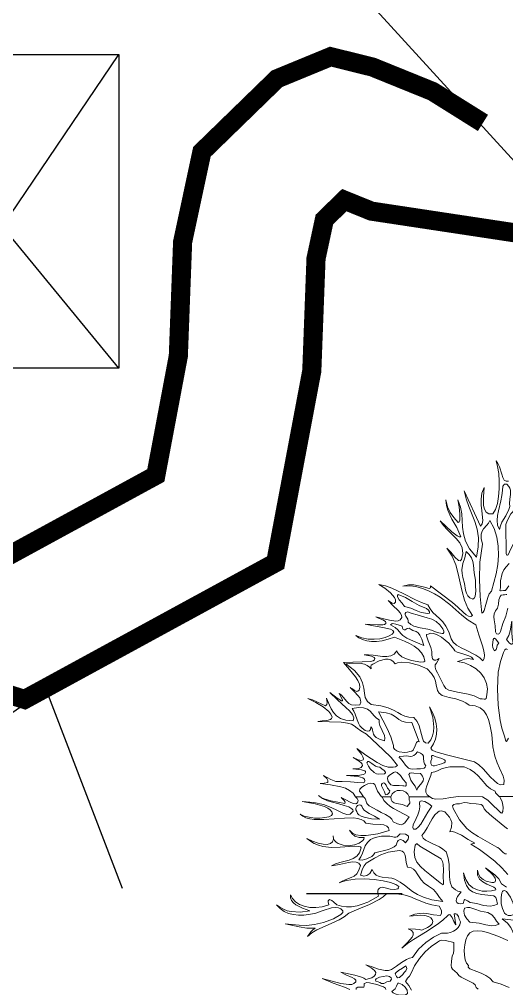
# Model space of a CAD drawing. Header units: inches. Extents: x -8940 to 26362, y -28010 to 990.
# Drawn here: x 4445.984 to 4447.983, y -7387.173 to -7383.198 of the extents above; entities that cross this region are included whole.
import ezdxf

# ---------------------------------------------------------------- set-up
doc = ezdxf.new("R2010")
doc.units = ezdxf.units.IN
doc.header["$MEASUREMENT"] = 0
doc.layers.add('BUILDING', color=5, linetype='Continuous', lineweight=15)
doc.layers.add('TREE', color=3, linetype='Continuous', lineweight=15)
doc.layers.add('Text', color=7, linetype='Continuous')

# ---------------------------------------------------------------- blocks, each defined once
blk = doc.blocks.new('tree2')
at = {"layer": 'TREE'}
for points in [[(5207.0007, 5948.7135), (5206.9933, 5948.7129), (5206.9877, 5948.7169), (5206.9834, 5948.7246), (5206.9797, 5948.7351), (5206.972, 5948.7588), (5206.9671, 5948.7696), (5206.9613, 5948.7785), (5206.9665, 5948.76), (5206.9702, 5948.7382), (5206.9717, 5948.7138), (5206.9717, 5948.6886), (5206.9696, 5948.6643), (5206.9656, 5948.6418), (5206.9597, 5948.623), (5206.9517, 5948.6088), (5206.9388, 5948.6098), (5206.9298, 5948.615), (5206.9243, 5948.6242), (5206.9215, 5948.6359), (5206.9212, 5948.6643), (5206.9234, 5948.6932), (5206.9166, 5948.6747), (5206.9141, 5948.6556), (5206.9144, 5948.6369), (5206.9163, 5948.6187), (5206.9191, 5948.5885), (5206.9175, 5948.5771), (5206.9123, 5948.5697), (5206.8596, 5948.6821), (5206.8661, 5948.6569), (5206.8747, 5948.6326), (5206.8938, 5948.5851), (5206.9012, 5948.5602), (5206.9052, 5948.5334), (5206.9049, 5948.5045), (5206.8988, 5948.4718), (5206.8772, 5948.4983), (5206.8643, 5948.5223), (5206.8578, 5948.5451), (5206.855, 5948.567), (5206.8529, 5948.6095), (5206.8486, 5948.631), (5206.8393, 5948.6538), (5206.8436, 5948.6319), (5206.8464, 5948.6079), (5206.8461, 5948.5891), (5206.8439, 5948.5836), (5206.8405, 5948.5817), (5206.8267, 5948.5971), (5206.8156, 5948.6135), (5206.8073, 5948.6319), (5206.8011, 5948.6538), (5206.8033, 5948.6363), (5206.8079, 5948.6205), (5206.8138, 5948.6058), (5206.8208, 5948.5922), (5206.8362, 5948.5654), (5206.843, 5948.5513), (5206.8492, 5948.5362), (5206.8442, 5948.5362), (5206.8375, 5948.5392), (5206.8202, 5948.5525), (5206.7836, 5948.5873), (5206.794, 5948.5725), (5206.807, 5948.5583), (5206.8347, 5948.5309), (5206.8461, 5948.5165), (5206.8538, 5948.5008), (5206.8559, 5948.4835), (5206.8513, 5948.4638), (5206.847, 5948.4598), (5206.8418, 5948.4604), (5206.8301, 5948.4709), (5206.8174, 5948.4872), (5206.8051, 5948.5005), (5206.8215, 5948.4743), (5206.8329, 5948.4466), (5206.8408, 5948.4182), (5206.8473, 5948.3896), (5206.8535, 5948.3616), (5206.8612, 5948.3345), (5206.8716, 5948.3092), (5206.8867, 5948.2861), (5206.8809, 5948.2827), (5206.8741, 5948.284), (5206.8661, 5948.2883), (5206.8578, 5948.2954), (5206.8399, 5948.3126), (5206.823, 5948.3268), (5206.7525, 5948.3797), (5206.7525, 5948.3736), (5206.7482, 5948.372), (5206.7291, 5948.3767), (5206.6998, 5948.3828), (5206.6826, 5948.3828), (5206.665, 5948.3788), (5206.6857, 5948.3801), (5206.7063, 5948.3776), (5206.7269, 5948.372), (5206.7466, 5948.3643), (5206.7657, 5948.3548), (5206.7836, 5948.3437), (5206.8147, 5948.3206), (5206.8523, 5948.2871), (5206.8723, 5948.2707), (5206.8972, 5948.2556), (5206.9064, 5948.2236), (5206.9185, 5948.1891), (5206.9228, 5948.1734), (5206.9249, 5948.1596), (5206.924, 5948.1488), (5206.9191, 5948.1417), (5206.9098, 5948.1513), (5206.8969, 5948.1599), (5206.8658, 5948.175), (5206.8501, 5948.1823), (5206.8359, 5948.191), (5206.8248, 5948.2005), (5206.8181, 5948.2116), (5206.8107, 5948.2341), (5206.8021, 5948.2516), (5206.7919, 5948.2652), (5206.7814, 5948.2763), (5206.7605, 5948.2957), (5206.7516, 5948.3065), (5206.7439, 5948.3194), (5206.7238, 5948.3268), (5206.7051, 5948.3357), (5206.6678, 5948.3551), (5206.6299, 5948.373), (5206.6096, 5948.3797), (5206.5883, 5948.3847), (5206.6074, 5948.3727), (5206.6256, 5948.3582), (5206.6385, 5948.3428), (5206.6416, 5948.3354), (5206.6416, 5948.3286), (5206.6367, 5948.3237), (5206.6308, 5948.3246), (5206.6185, 5948.3336), (5206.6327, 5948.3178), (5206.6496, 5948.3018), (5206.6564, 5948.2941), (5206.6607, 5948.2864), (5206.661, 5948.279), (5206.6567, 5948.272), (5206.6502, 5948.2686), (5206.6419, 5948.2677), (5206.6219, 5948.2707), (5206.6, 5948.2766), (5206.5791, 5948.2812), (5206.5893, 5948.2763), (5206.6007, 5948.2717), (5206.6093, 5948.2667), (5206.6108, 5948.2637), (5206.6102, 5948.2603), (5206.6068, 5948.2575), (5206.601, 5948.2559), (5206.5837, 5948.2559), (5206.5443, 5948.2578), (5206.5711, 5948.2526), (5206.601, 5948.2479), (5206.6253, 5948.2421), (5206.6327, 5948.2378), (5206.6358, 5948.2322), (5206.6308, 5948.2264), (5206.6213, 5948.2205), (5206.6081, 5948.2153), (5206.592, 5948.2116), (5206.5739, 5948.2098), (5206.5545, 5948.2104), (5206.5345, 5948.2141), (5206.5151, 5948.2218), (5206.5246, 5948.2144), (5206.5363, 5948.2088), (5206.5496, 5948.2051), (5206.5646, 5948.2033), (5206.5813, 5948.2033), (5206.5991, 5948.2054), (5206.6182, 5948.2098), (5206.6382, 5948.2162), (5206.6703, 5948.2042), (5206.6863, 5948.1968), (5206.701, 5948.1882), (5206.714, 5948.1783), (5206.7245, 5948.1673), (5206.7315, 5948.1546), (5206.7346, 5948.1405), (5206.7312, 5948.138), (5206.7217, 5948.1374), (5206.6924, 5948.1423), (5206.6761, 5948.1476), (5206.6616, 5948.1546), (5206.6505, 5948.1633), (5206.6472, 5948.1679), (5206.6453, 5948.1731), (5206.637, 5948.1629), (5206.6265, 5948.1574), (5206.6139, 5948.1552), (5206.5997, 5948.1556), (5206.5699, 5948.1596), (5206.5554, 5948.1608), (5206.5418, 5948.1605), (5206.5653, 5948.1559), (5206.5736, 5948.1519), (5206.5751, 5948.1485), (5206.5745, 5948.1442), (5206.5702, 5948.1414), (5206.5619, 5948.1395), (5206.5357, 5948.1377), (5206.4756, 5948.1358), (5206.4953, 5948.114), (5206.5144, 5948.0906), (5206.5215, 5948.0789), (5206.5265, 5948.0675), (5206.528, 5948.0576), (5206.5255, 5948.0481), (5206.5218, 5948.0447), (5206.5184, 5948.0438), (5206.5111, 5948.0466), (5206.504, 5948.0521), (5206.4966, 5948.0561), (5206.5101, 5948.0432), (5206.5228, 5948.0302), (5206.5274, 5948.0235), (5206.5301, 5948.0164), (5206.5305, 5948.0093), (5206.528, 5948.0016), (5206.5129, 5948.0001), (5206.5018, 5948.0016), (5206.4929, 5948.0059), (5206.4861, 5948.0118), (5206.475, 5948.0256), (5206.4692, 5948.0324), (5206.4618, 5948.0376), (5206.4726, 5948.0176), (5206.4729, 5948.0139), (5206.4698, 5948.0136), (5206.4556, 5948.0225), (5206.4322, 5948.0407), (5206.4562, 5948.0173), (5206.4836, 5947.9933), (5206.4953, 5947.9819), (5206.504, 5947.9705), (5206.5083, 5947.96), (5206.5071, 5947.9505), (5206.4836, 5947.9526), (5206.4661, 5947.9582), (5206.4532, 5947.9665), (5206.4436, 5947.977), (5206.4368, 5947.9887), (5206.4316, 5948.0004), (5206.4221, 5948.0222), (5206.4242, 5948.0084), (5206.423, 5948.0025), (5206.419, 5947.9985), (5206.3913, 5948.0108), (5206.3774, 5948.0167), (5206.3626, 5948.0213), (5206.3882, 5948.0087), (5206.4113, 5947.9954), (5206.4291, 5947.98), (5206.4353, 5947.9714), (5206.4393, 5947.9619), (5206.4378, 5947.9573), (5206.4344, 5947.9542), (5206.4224, 5947.9514), (5206.4076, 5947.9502), (5206.3943, 5947.9483), (5206.4682, 5947.9459), (5206.4883, 5947.9434), (5206.5012, 5947.9394), (5206.5101, 5947.9345), (5206.5191, 5947.9274), (5206.5308, 5947.9185), (5206.5489, 5947.9074), (5206.6019, 5947.8581), (5206.6271, 5947.8335), (5206.6475, 5947.8079), (5206.6413, 5947.8042), (5206.6342, 5947.8024), (5206.6185, 5947.803), (5206.6013, 5947.8082), (5206.5831, 5947.8175), (5206.5474, 5947.8409), (5206.5181, 5947.8624), (5206.5329, 5947.8442), (5206.5375, 5947.8362), (5206.5397, 5947.8298), (5206.5381, 5947.8258), (5206.5326, 5947.8245), (5206.5225, 5947.8267), (5206.5071, 5947.8335), (5206.5255, 5947.8215), (5206.5335, 5947.8153), (5206.5357, 5947.8119), (5206.5366, 5947.8079), (5206.532, 5947.8021), (5206.524, 5947.799), (5206.5058, 5947.7977), (5206.5326, 5947.7941), (5206.5434, 5947.7916), (5206.5459, 5947.7894), (5206.5459, 5947.7864), (5206.5437, 5947.782), (5206.5388, 5947.779), (5206.5228, 5947.7765), (5206.4855, 5947.7762), (5206.5225, 5947.7734), (5206.5378, 5947.7691), (5206.5425, 5947.7651), (5206.5437, 5947.7596), (5206.5428, 5947.7553), (5206.5385, 5947.7531), (5206.5218, 5947.7537), (5206.4981, 5947.7565), (5206.4713, 5947.7568), (5206.4513, 5947.7577), (5206.4353, 5947.7633), (5206.4119, 5947.7768), (5206.4227, 5947.7667), (5206.4258, 5947.7608), (5206.4261, 5947.7543), (5206.4144, 5947.7516), (5206.4014, 5947.7509), (5206.4344, 5947.7466), (5206.467, 5947.7405), (5206.4818, 5947.7355), (5206.495, 5947.7291), (5206.5061, 5947.7202), (5206.5144, 5947.7088), (5206.5391, 5947.7088), (5206.5357, 5947.7149), (5206.5311, 5947.7211), (5206.5268, 5947.7266), (5206.5283, 5947.7328), (5206.5341, 5947.7392), (5206.5428, 5947.7448), (5206.5529, 5947.7494), (5206.5628, 5947.7516), (5206.5708, 5947.7512), (5206.576, 5947.7472), (5206.5843, 5947.7269), (5206.597, 5947.7088), (5206.6265, 5947.7088), (5206.6308, 5947.7183), (5206.6379, 5947.7248), (5206.6469, 5947.7282), (5206.6564, 5947.7291), (5206.6656, 5947.7275), (5206.6743, 5947.7232), (5206.681, 5947.7171), (5206.6853, 5947.7088), (5206.7503, 5947.7088), (5206.7417, 5947.7152), (5206.738, 5947.7232), (5206.738, 5947.7328), (5206.7408, 5947.7436), (5206.7494, 5947.7654), (5206.7534, 5947.7762), (5206.7556, 5947.7857), (5206.7666, 5947.7885), (5206.775, 5947.7916), (5206.7897, 5947.7987), (5206.8138, 5947.8036), (5206.8599, 5947.8042), (5206.8787, 5947.7959), (5206.8932, 5947.7861), (5206.9046, 5947.7756), (5206.9141, 5947.7645), (5206.9326, 5947.7436), (5206.944, 5947.7343), (5206.9588, 5947.7263), (5206.96, 5947.7214), (5206.9637, 5947.7168), (5206.9717, 5947.7091), (5207.0413, 5947.7091)], [(5206.9723, 5948.5593), (5206.9665, 5948.5737), (5206.9646, 5948.5885), (5206.9659, 5948.6036), (5206.969, 5948.619), (5206.977, 5948.651), (5206.9803, 5948.6674), (5206.9816, 5948.684), (5206.9834, 5948.6975), (5206.9887, 5948.7037), (5206.9954, 5948.7034), (5207.0019, 5948.6966), (5207.0056, 5948.6911), (5207.0078, 5948.6846), (5207.0078, 5948.6707), (5207.0056, 5948.6563), (5207.0044, 5948.6421), (5207.005, 5948.6326), (5207.0025, 5948.623), (5206.9927, 5948.6033), (5206.9803, 5948.5824), (5206.9754, 5948.5713), (5206.9723, 5948.5593)], [(5206.9936, 5948.4918), (5206.9921, 5948.5654), (5206.993, 5948.5756), (5206.9967, 5948.5867), (5207.0087, 5948.6088), (5207.0228, 5948.6239), (5207.029, 5948.6267), (5207.0339, 5948.6245), (5207.0379, 5948.6181), (5207.0404, 5948.6107), (5207.0422, 5948.5944), (5207.0398, 5948.5759), (5207.0342, 5948.5568), (5207.0188, 5948.5189), (5207.0041, 5948.4878), (5207.0004, 5948.4792), (5206.9982, 5948.4777), (5206.9961, 5948.478), (5206.9933, 5948.4826), (5206.9936, 5948.4918)], [(5206.9166, 5948.2935), (5206.9108, 5948.3465), (5206.9083, 5948.3998), (5206.9101, 5948.4552), (5206.9181, 5948.5131), (5206.9144, 5948.5306), (5206.9144, 5948.5442), (5206.9172, 5948.554), (5206.9215, 5948.5614), (5206.9326, 5948.5734), (5206.9379, 5948.5799), (5206.9419, 5948.5882), (5206.9557, 5948.5623), (5206.9643, 5948.5349), (5206.9687, 5948.5063), (5206.9693, 5948.4767), (5206.9668, 5948.4475), (5206.9619, 5948.4182), (5206.9548, 5948.3902), (5206.9465, 5948.3634), (5206.9397, 5948.3542), (5206.9351, 5948.3434), (5206.9289, 5948.3209), (5206.924, 5948.3021), (5206.9209, 5948.2963), (5206.9166, 5948.2935)], [(5206.9751, 5948.3733), (5206.976, 5948.3964), (5206.9813, 5948.4195), (5206.9865, 5948.4306), (5206.9936, 5948.441), (5207.0031, 5948.4509)], [(5207.0022, 5948.3801), (5206.9911, 5948.365), (5206.985, 5948.3653), (5206.9779, 5948.364), (5206.9751, 5948.3643), (5206.9733, 5948.3656), (5206.9751, 5948.3733)], [(5206.888, 5948.3376), (5206.8781, 5948.3419), (5206.8716, 5948.3483), (5206.8673, 5948.357), (5206.8646, 5948.3665), (5206.8612, 5948.3874), (5206.8559, 5948.4068), (5206.8532, 5948.4195), (5206.8526, 5948.4309), (5206.8556, 5948.4509), (5206.8618, 5948.4697), (5206.8664, 5948.4894), (5206.8763, 5948.4795), (5206.883, 5948.4687), (5206.8873, 5948.4576), (5206.8895, 5948.4456), (5206.892, 5948.4216), (5206.8963, 5948.3982), (5206.896, 5948.3813), (5206.8969, 5948.3634), (5206.8954, 5948.3477), (5206.8926, 5948.3419), (5206.888, 5948.3376)], [(5206.7445, 5948.2917), (5206.7235, 5948.2957), (5206.7069, 5948.3018), (5206.6906, 5948.3089), (5206.6703, 5948.3148), (5206.6626, 5948.3249), (5206.653, 5948.3357), (5206.6472, 5948.3452), (5206.6472, 5948.3493), (5206.6502, 5948.3526), (5206.6736, 5948.3425), (5206.6949, 5948.3299), (5206.7165, 5948.3178), (5206.7405, 5948.3083), (5206.7469, 5948.3028), (5206.7497, 5948.2972), (5206.7491, 5948.2929), (5206.7445, 5948.2917)], [(5206.9751, 5948.235), (5206.9727, 5948.2279), (5206.968, 5948.2258), (5206.9631, 5948.2276), (5206.96, 5948.2335), (5206.9585, 5948.2526), (5206.9551, 5948.2717), (5206.9545, 5948.2812), (5206.9557, 5948.2907), (5206.9594, 5948.3), (5206.9662, 5948.3095), (5206.969, 5948.3218), (5206.9705, 5948.3351), (5206.9742, 5948.3462), (5206.9782, 5948.3499), (5206.9837, 5948.3514), (5206.988, 5948.3511), (5206.9933, 5948.3526), (5206.9954, 5948.3523)], [(5206.9991, 5948.3095), (5206.9924, 5948.284), (5206.9828, 5948.26), (5206.9751, 5948.235)], [(5206.7685, 5948.2335), (5206.7562, 5948.239), (5206.7439, 5948.2424), (5206.7204, 5948.2467), (5206.6992, 5948.2522), (5206.69, 5948.2572), (5206.6817, 5948.2643), (5206.6817, 5948.2692), (5206.6801, 5948.2741), (5206.6746, 5948.284), (5206.6724, 5948.2886), (5206.6721, 5948.2923), (5206.6739, 5948.2957), (5206.6795, 5948.2978), (5206.6943, 5948.292), (5206.71, 5948.2874), (5206.742, 5948.2787), (5206.7571, 5948.2735), (5206.7709, 5948.2661), (5206.7827, 5948.2563), (5206.7919, 5948.2427), (5206.795, 5948.2356), (5206.7953, 5948.2313), (5206.7934, 5948.2288), (5206.7894, 5948.2282), (5206.779, 5948.2301), (5206.7685, 5948.2335)], [(5206.7312, 5948.1901), (5206.6986, 5948.2036), (5206.6773, 5948.2138), (5206.665, 5948.2218), (5206.6582, 5948.2282), (5206.649, 5948.2399), (5206.6407, 5948.247), (5206.6259, 5948.2563), (5206.6293, 5948.259), (5206.6333, 5948.26), (5206.6425, 5948.2584), (5206.6527, 5948.2547), (5206.6623, 5948.2522), (5206.6638, 5948.2449), (5206.666, 5948.2409), (5206.6687, 5948.2396), (5206.6721, 5948.2402), (5206.6789, 5948.2439), (5206.6853, 5948.2455), (5206.6909, 5948.2406), (5206.6964, 5948.2381), (5206.7075, 5948.235), (5206.7131, 5948.231), (5206.7189, 5948.2233), (5206.7248, 5948.2101), (5206.7312, 5948.1901)], [(5206.9948, 5948.2091), (5207.0022, 5948.2215), (5207.0062, 5948.2365), (5207.0121, 5948.2677), (5207.0115, 5948.2322), (5207.0124, 5948.2147), (5207.0155, 5948.1971), (5207.0121, 5948.1947), (5207.0093, 5948.1941), (5207.0044, 5948.1978), (5206.9994, 5948.2042), (5206.9948, 5948.2091)], [(5206.9326, 5948.0336), (5206.9295, 5948.0216), (5206.9268, 5948.0195), (5206.9237, 5948.0192), (5206.9169, 5948.0207), (5206.9108, 5948.0204), (5206.8917, 5948.0296), (5206.8729, 5948.0355), (5206.8387, 5948.0419), (5206.8116, 5948.0481), (5206.8021, 5948.0536), (5206.7953, 5948.0623), (5206.786, 5948.082), (5206.7746, 5948.1032), (5206.77, 5948.1131), (5206.7676, 5948.1217), (5206.7679, 5948.1291), (5206.7719, 5948.134), (5206.7799, 5948.1485), (5206.7746, 5948.1457), (5206.7697, 5948.1436), (5206.7642, 5948.1436), (5206.7596, 5948.1479), (5206.7568, 5948.1589), (5206.7565, 5948.1713), (5206.754, 5948.1833), (5206.7457, 5948.2051), (5206.7399, 5948.2208), (5206.7405, 5948.2248), (5206.7451, 5948.2261), (5206.7534, 5948.2292), (5206.7639, 5948.2282), (5206.7756, 5948.2233), (5206.7876, 5948.2162), (5206.8107, 5948.1974), (5206.8273, 5948.179), (5206.8307, 5948.1731), (5206.8372, 5948.1688), (5206.8556, 5948.1633), (5206.8753, 5948.1571), (5206.8837, 5948.1525), (5206.8892, 5948.1457), (5206.8735, 5948.1488), (5206.8612, 5948.1466), (5206.8504, 5948.1423), (5206.839, 5948.1389), (5206.8606, 5948.1346), (5206.8803, 5948.1269), (5206.8978, 5948.1158), (5206.9126, 5948.1023), (5206.924, 5948.0869), (5206.9314, 5948.0696), (5206.9345, 5948.0521), (5206.9326, 5948.0336)], [(5206.956, 5948.1734), (5206.9511, 5948.1823), (5206.9505, 5948.1913), (5206.952, 5948.2091), (5206.9542, 5948.2125), (5206.9563, 5948.2131), (5206.9606, 5948.2098), (5206.9656, 5948.2033), (5206.9702, 5948.1981), (5206.965, 5948.1913), (5206.9637, 5948.1839), (5206.9619, 5948.1774), (5206.9597, 5948.175), (5206.956, 5948.1734)], [(5207.0013, 5947.8947), (5206.9945, 5947.8849), (5206.9927, 5947.8858), (5206.9914, 5947.8889), (5206.9899, 5947.8984), (5206.9877, 5947.9049), (5206.9803, 5947.9274), (5206.9745, 5947.9511), (5206.9677, 5948.0004), (5206.9659, 5948.0521), (5206.9677, 5948.1054), (5206.9757, 5948.1395), (5206.9847, 5948.1676), (5206.989, 5948.1765), (5206.9933, 5948.1799), (5206.9976, 5948.1774)], [(5206.7451, 5947.8797), (5206.7365, 5947.8806), (5206.7309, 5947.8861), (5206.7272, 5947.8954), (5206.7245, 5947.9071), (5206.7171, 5947.9345), (5206.7103, 5947.9486), (5206.6998, 5947.9613), (5206.6835, 5947.9616), (5206.6706, 5947.965), (5206.6598, 5947.9702), (5206.6487, 5947.977), (5206.6355, 5947.9844), (5206.6182, 5947.9914), (5206.5951, 5947.9976), (5206.5643, 5948.0019), (5206.5517, 5948.0124), (5206.5452, 5948.0244), (5206.5428, 5948.0382), (5206.5406, 5948.0539), (5206.5366, 5948.0709), (5206.5277, 5948.09), (5206.5107, 5948.1103), (5206.4833, 5948.1322), (5206.5089, 5948.134), (5206.5323, 5948.1325), (5206.5425, 5948.1303), (5206.5514, 5948.1266), (5206.5588, 5948.1217), (5206.5643, 5948.1155), (5206.564, 5948.1195), (5206.5631, 5948.1232), (5206.5637, 5948.1272), (5206.5693, 5948.1306), (5206.5893, 5948.1414), (5206.609, 5948.1466), (5206.6179, 5948.1466), (5206.6262, 5948.1442), (5206.6336, 5948.1395), (5206.6398, 5948.1322), (5206.6481, 5948.1355), (5206.6589, 5948.1368), (5206.6857, 5948.1346), (5206.7149, 5948.1272), (5206.7417, 5948.1155), (5206.7559, 5948.1011), (5206.7645, 5948.0881), (5206.7688, 5948.0761), (5206.7709, 5948.0653), (5206.7753, 5948.0466), (5206.7805, 5948.0382), (5206.7904, 5948.0305), (5206.8119, 5948.0247), (5206.8338, 5948.0201), (5206.855, 5948.013), (5206.8655, 5948.0078), (5206.8757, 5948.0004), (5206.8954, 5947.9985), (5206.9108, 5947.9921), (5206.9225, 5947.9819), (5206.9311, 5947.969), (5206.9375, 5947.9542), (5206.9419, 5947.9382), (5206.9477, 5947.9065), (5206.9514, 5947.868), (5206.9576, 5947.8384), (5206.965, 5947.8162), (5206.9723, 5947.7993), (5206.9844, 5947.7743), (5206.9871, 5947.762), (5206.9862, 5947.7476), (5206.976, 5947.7466), (5206.9659, 5947.7512), (5206.9554, 5947.7599), (5206.9443, 5947.7713), (5206.9203, 5947.7974), (5206.9071, 5947.8098), (5206.8926, 5947.8196), (5206.8079, 5947.8406), (5206.77, 5947.8516), (5206.7583, 5947.8575), (5206.7534, 5947.8633), (5206.7623, 5947.8769), (5206.7685, 5947.8917), (5206.7719, 5947.9074), (5206.7728, 5947.924), (5206.7709, 5947.9412), (5206.7663, 5947.9588), (5206.7596, 5947.977), (5206.75, 5947.9951), (5206.7599, 5947.9616), (5206.7636, 5947.9299), (5206.7626, 5947.9154), (5206.7593, 5947.9021), (5206.7534, 5947.8901), (5206.7451, 5947.8797)], [(5206.6062, 5947.8864), (5206.5905, 5947.8917), (5206.58, 5947.8969), (5206.5742, 5947.9028), (5206.5711, 5947.9083), (5206.5686, 5947.9203), (5206.5668, 5947.9259), (5206.5628, 5947.9317), (5206.5616, 5947.9231), (5206.5582, 5947.9185), (5206.5526, 5947.9178), (5206.5443, 5947.92), (5206.5348, 5947.9268), (5206.5283, 5947.9348), (5206.5234, 5947.9434), (5206.5197, 5947.953), (5206.5132, 5947.972), (5206.5089, 5947.9813), (5206.5031, 5947.9896), (5206.524, 5947.9927), (5206.5397, 5947.9914), (5206.5517, 5947.9874), (5206.5603, 5947.9813), (5206.5739, 5947.9662), (5206.581, 5947.9591), (5206.5896, 5947.9533), (5206.5893, 5947.944), (5206.5914, 5947.9354), (5206.5991, 5947.9191), (5206.6062, 5947.9034), (5206.6074, 5947.8951), (5206.6062, 5947.8864)], [(5206.5877, 5947.9785), (5206.6114, 5947.9757), (5206.6271, 5947.9711), (5206.6379, 5947.9656), (5206.6453, 5947.9597), (5206.6521, 5947.9542), (5206.661, 5947.9493), (5206.6736, 5947.9462), (5206.6934, 5947.9449), (5206.7168, 5947.8831), (5206.7115, 5947.8843), (5206.7081, 5947.8818), (5206.7035, 5947.8704), (5206.6977, 5947.8575), (5206.693, 5947.8535), (5206.6866, 5947.8529), (5206.6792, 5947.8501), (5206.6709, 5947.8492), (5206.6533, 5947.8516), (5206.6456, 5947.855), (5206.6395, 5947.8593), (5206.6355, 5947.8649), (5206.6345, 5947.8713), (5206.6268, 5947.8994), (5206.6148, 5947.9262), (5206.6007, 5947.9523), (5206.5877, 5947.9785)], [(5206.6666, 5947.8381), (5206.6776, 5947.8387), (5206.6884, 5947.8372), (5206.694, 5947.8375), (5206.6995, 5947.8396), (5206.7051, 5947.8442), (5206.7109, 5947.8519), (5206.7214, 5947.8476), (5206.7272, 5947.8427), (5206.73, 5947.8375), (5206.7309, 5947.8316), (5206.7315, 5947.8199), (5206.7334, 5947.8138), (5206.7383, 5947.8076), (5206.7362, 5947.8027), (5206.7325, 5947.7996), (5206.7214, 5947.7974), (5206.7088, 5947.7977), (5206.697, 5947.7968), (5206.689, 5947.7977), (5206.6829, 5947.8002), (5206.6733, 5947.8091), (5206.6656, 5947.8202), (5206.6573, 5947.8304), (5206.6533, 5947.8341), (5206.6539, 5947.8369), (5206.6666, 5947.8381)], [(5206.6068, 5947.7814), (5206.5887, 5947.7805), (5206.5806, 5947.782), (5206.5733, 5947.7854), (5206.5603, 5947.7971), (5206.5551, 5947.8058), (5206.5505, 5947.8165), (5206.5529, 5947.8205), (5206.5563, 5947.8211), (5206.5656, 5947.815), (5206.5776, 5947.8064), (5206.5843, 5947.8036), (5206.5917, 5947.803), (5206.5976, 5947.7977), (5206.6053, 5947.7925), (5206.6099, 5947.7873), (5206.6096, 5947.7845), (5206.6068, 5947.7814)], [(5206.7673, 5947.8366), (5206.7888, 5947.8301), (5206.7977, 5947.8264), (5206.7996, 5947.8242), (5206.7996, 5947.8211), (5206.799, 5947.8187), (5206.7965, 5947.8165), (5206.7873, 5947.8132), (5206.7657, 5947.8076), (5206.7608, 5947.807), (5206.7574, 5947.8082), (5206.754, 5947.8141), (5206.7543, 5947.8224), (5206.7568, 5947.8304), (5206.7559, 5947.8375), (5206.758, 5947.8402), (5206.7617, 5947.8396), (5206.7673, 5947.8366)], [(5206.665, 5947.7433), (5206.653, 5947.7448), (5206.6432, 5947.7442), (5206.6348, 5947.7442), (5206.6268, 5947.7463), (5206.6182, 5947.7568), (5206.6154, 5947.767), (5206.617, 5947.7719), (5206.6207, 5947.7768), (5206.6345, 5947.7861), (5206.641, 5947.7876), (5206.6469, 5947.7861), (5206.657, 5947.7765), (5206.666, 5947.7636), (5206.6758, 5947.7525), (5206.6758, 5947.7448), (5206.6727, 5947.7429), (5206.6684, 5947.7439), (5206.665, 5947.7433)], [(5206.6863, 5947.7737), (5206.6841, 5947.7799), (5206.6866, 5947.7836), (5206.6921, 5947.7848), (5206.6998, 5947.7836), (5206.7214, 5947.783), (5206.7278, 5947.774), (5206.73, 5947.766), (5206.7291, 5947.7593), (5206.7257, 5947.7531), (5206.7161, 5947.7417), (5206.7118, 5947.7359), (5206.7094, 5947.7294), (5206.7035, 5947.742), (5206.6964, 5947.7522), (5206.6897, 5947.762), (5206.6863, 5947.7737)], [(5206.5991, 5947.7509), (5206.6031, 5947.7525), (5206.6062, 5947.7516), (5206.6114, 5947.7451), (5206.6164, 5947.7355), (5206.6238, 5947.7278), (5206.6219, 5947.7232), (5206.6188, 5947.7189), (5206.6145, 5947.7158), (5206.6099, 5947.7143), (5206.6065, 5947.7245), (5206.601, 5947.7346), (5206.597, 5947.7436), (5206.597, 5947.7476), (5206.5991, 5947.7509)], [(5206.4963, 5947.095), (5206.479, 5947.1024), (5206.4427, 5947.1157), (5206.4082, 5947.1301), (5206.467, 5947.1141), (5206.4929, 5947.1108), (5206.5027, 5947.1114), (5206.5092, 5947.1144), (5206.5154, 5947.12), (5206.5154, 5947.1249), (5206.5107, 5947.1295), (5206.5031, 5947.1338), (5206.483, 5947.1421), (5206.467, 5947.1508), (5206.5123, 5947.1403), (5206.5326, 5947.1345), (5206.5406, 5947.1308), (5206.5465, 5947.1264), (5206.5656, 5947.1326), (5206.5733, 5947.1372), (5206.5779, 5947.1425), (5206.5791, 5947.1489), (5206.5748, 5947.156), (5206.5643, 5947.1643), (5206.5465, 5947.1733), (5206.5671, 5947.1671), (5206.5877, 5947.1594), (5206.6084, 5947.1551), (5206.6188, 5947.1557), (5206.629, 5947.1588), (5206.6447, 5947.1696), (5206.6604, 5947.1813), (5206.6767, 5947.1911), (5206.6857, 5947.1948), (5206.6955, 5947.1973), (5206.7143, 5947.2231), (5206.7374, 5947.2447), (5206.7626, 5947.2619), (5206.7882, 5947.2743), (5206.8067, 5947.2749), (5206.8165, 5947.277), (5206.8258, 5947.2807), (5206.8341, 5947.286), (5206.8408, 5947.2927), (5206.8458, 5947.3011), (5206.8486, 5947.3106), (5206.8445, 5947.3186), (5206.8418, 5947.3278), (5206.8368, 5947.3346), (5206.8329, 5947.3362), (5206.8276, 5947.3355), (5206.8329, 5947.3014), (5206.827, 5947.3118), (5206.8218, 5947.3245), (5206.8159, 5947.3328), (5206.8122, 5947.3334), (5206.8079, 5947.3303), (5206.7919, 5947.3155), (5206.7743, 5947.302), (5206.7371, 5947.278), (5206.6986, 5947.2542), (5206.6795, 5947.2413), (5206.6613, 5947.2265), (5206.6804, 5947.2453), (5206.6949, 5947.2619), (5206.698, 5947.2696), (5206.6977, 5947.2767), (5206.6924, 5947.2829), (5206.682, 5947.2887), (5206.7054, 5947.2875), (5206.7165, 5947.2863), (5206.7257, 5947.2835), (5206.7429, 5947.2927), (5206.7512, 5947.2977), (5206.758, 5947.3044), (5206.7602, 5947.3118), (5206.7586, 5947.3183), (5206.754, 5947.3235), (5206.7463, 5947.3275), (5206.7352, 5947.3303), (5206.7217, 5947.3315), (5206.6863, 5947.3285), (5206.7029, 5947.3346), (5206.7171, 5947.3374), (5206.7297, 5947.338), (5206.7411, 5947.3368), (5206.7623, 5947.3328), (5206.7851, 5947.3303), (5206.7882, 5947.3377), (5206.7876, 5947.3451), (5206.7845, 5947.3528), (5206.7799, 5947.3605), (5206.7568, 5947.3642), (5206.7377, 5947.37), (5206.7044, 5947.3842), (5206.6872, 5947.3913), (5206.6675, 5947.3965), (5206.6435, 5947.3999), (5206.6142, 5947.4002), (5206.6025, 5947.39), (5206.589, 5947.3811), (5206.5582, 5947.3657), (5206.5246, 5947.3522), (5206.4926, 5947.3377), (5206.4784, 5947.3263), (5206.4621, 5947.3168), (5206.4267, 5947.3007), (5206.391, 5947.2847), (5206.3749, 5947.2752), (5206.3614, 5947.2638), (5206.3722, 5947.2783), (5206.378, 5947.285), (5206.3854, 5947.29), (5206.3586, 5947.2906), (5206.3349, 5947.2946), (5206.2897, 5947.3044), (5206.3349, 5947.2998), (5206.358, 5947.2989), (5206.3833, 5947.3023), (5206.4125, 5947.3087), (5206.4439, 5947.3205), (5206.4676, 5947.334), (5206.4735, 5947.3402), (5206.4738, 5947.3451), (5206.4676, 5947.3522), (5206.4596, 5947.3555), (5206.4492, 5947.3565), (5206.4375, 5947.3549), (5206.4113, 5947.3469), (5206.3845, 5947.3368), (5206.3494, 5947.3315), (5206.3328, 5947.3315), (5206.3164, 5947.3334), (5206.301, 5947.3374), (5206.2869, 5947.3435), (5206.2739, 5947.3528), (5206.2626, 5947.3648), (5206.2733, 5947.3571), (5206.2847, 5947.3506), (5206.2967, 5947.346), (5206.3097, 5947.3429), (5206.3377, 5947.3414), (5206.3688, 5947.346), (5206.3448, 5947.354), (5206.3244, 5947.3645), (5206.3164, 5947.371), (5206.3106, 5947.3783), (5206.3075, 5947.387), (5206.3075, 5947.3968), (5206.3137, 5947.3845), (5206.3235, 5947.374), (5206.3358, 5947.3657), (5206.3509, 5947.3599), (5206.3682, 5947.3565), (5206.3873, 5947.3562), (5206.4076, 5947.3586), (5206.4291, 5947.3648), (5206.427, 5947.3737), (5206.427, 5947.3777), (5206.4313, 5947.3814), (5206.4387, 5947.3786), (5206.4445, 5947.3743), (5206.455, 5947.3648), (5206.4698, 5947.3602), (5206.4855, 5947.358), (5206.5018, 5947.3586), (5206.5188, 5947.3614), (5206.5357, 5947.3666), (5206.5529, 5947.3734), (5206.5874, 5947.3919), (5206.585, 5947.4011), (5206.585, 5947.4082), (5206.5865, 5947.4138), (5206.5899, 5947.4178), (5206.5945, 5947.4199), (5206.6, 5947.4205), (5206.6124, 5947.4178), (5206.6244, 5947.4141), (5206.6379, 5947.4131), (5206.6484, 5947.4156), (5206.6512, 5947.4187), (5206.6518, 5947.423), (5206.6429, 5947.4298), (5206.6253, 5947.4359), (5206.6016, 5947.4415), (5206.5733, 5947.4455), (5206.5434, 5947.4473), (5206.5132, 5947.4464), (5206.4855, 5947.4424), (5206.4732, 5947.439), (5206.4624, 5947.4344), (5206.4713, 5947.4402), (5206.4809, 5947.4442), (5206.5003, 5947.4513), (5206.5095, 5947.4563), (5206.5178, 5947.4636), (5206.5246, 5947.4747), (5206.5295, 5947.4898), (5206.5243, 5947.4975), (5206.516, 5947.5009), (5206.5049, 5947.5015), (5206.492, 5947.4997), (5206.4636, 5947.4929), (5206.4375, 5947.4889), (5206.4501, 5947.4947), (5206.4642, 5947.4991), (5206.4935, 5947.5064), (5206.5067, 5947.5117), (5206.5181, 5947.5194), (5206.5268, 5947.5305), (5206.532, 5947.5459), (5206.5295, 5947.5489), (5206.5249, 5947.5505), (5206.5104, 5947.5511), (5206.4652, 5947.5477), (5206.4378, 5947.5474), (5206.4097, 5947.5508), (5206.3962, 5947.5545), (5206.3826, 5947.5597), (5206.3703, 5947.5668), (5206.3586, 5947.576), (5206.3774, 5947.5668), (5206.395, 5947.5606), (5206.4107, 5947.5573), (5206.4239, 5947.5569), (5206.4341, 5947.5594), (5206.4408, 5947.5649), (5206.4439, 5947.5733), (5206.4424, 5947.5843), (5206.4439, 5947.576), (5206.4476, 5947.5693), (5206.4529, 5947.5637), (5206.4593, 5947.5594), (5206.475, 5947.5542), (5206.4929, 5947.5529), (5206.5107, 5947.5554), (5206.5261, 5947.5609), (5206.5372, 5947.569), (5206.5403, 5947.5736), (5206.5418, 5947.5785), (5206.5255, 5947.5788), (5206.5123, 5947.5834), (5206.5024, 5947.5917), (5206.4953, 5947.6022), (5206.5034, 5947.5933), (5206.5154, 5947.5877), (5206.5305, 5947.585), (5206.5477, 5947.585), (5206.5853, 5947.5905), (5206.6216, 5947.6013), (5206.6195, 5947.6099), (5206.6133, 5947.6154), (5206.6047, 5947.6188), (5206.5939, 5947.6207), (5206.5696, 5947.6219), (5206.5474, 5947.625), (5206.5409, 5947.6318), (5206.532, 5947.6367), (5206.5209, 5947.6398), (5206.5083, 5947.6413), (5206.4787, 5947.641), (5206.4461, 5947.6389), (5206.4131, 5947.6364), (5206.3823, 5947.6367), (5206.3685, 5947.6382), (5206.3562, 5947.6416), (5206.346, 5947.6466), (5206.338, 5947.6536), (5206.3506, 5947.6472), (5206.366, 5947.6432), (5206.383, 5947.641), (5206.4002, 5947.6407), (5206.4159, 5947.6422), (5206.4288, 5947.645), (5206.4375, 5947.6493), (5206.4408, 5947.6546), (5206.4387, 5947.6607), (5206.4338, 5947.6666), (5206.4258, 5947.6721), (5206.415, 5947.6773), (5206.3851, 5947.6866), (5206.3445, 5947.6934), (5206.3814, 5947.6909), (5206.4119, 5947.6838), (5206.4368, 5947.6743), (5206.4572, 5947.6644), (5206.4735, 5947.6564), (5206.4864, 5947.6518), (5206.4972, 5947.6533), (5206.5064, 5947.6623), (5206.5052, 5947.6669), (5206.5021, 5947.6706), (5206.4923, 5947.6767), (5206.4781, 5947.6813), (5206.4612, 5947.6857), (5206.4251, 5947.6952), (5206.4088, 5947.7026), (5206.3959, 5947.7125), (5206.4048, 5947.7066), (5206.4147, 5947.7023), (5206.4359, 5947.6961), (5206.4797, 5947.6869), (5206.4806, 5947.6912), (5206.4784, 5947.6964), (5206.4689, 5947.706), (5206.4815, 5947.7001), (5206.4994, 5947.6906), (5206.5077, 5947.6875), (5206.5151, 5947.6866), (5206.5203, 5947.689), (5206.5225, 5947.6964), (5206.5188, 5947.7029), (5206.5144, 5947.7088), (5206.5391, 5947.7088), (5206.5443, 5947.7026), (5206.5468, 5947.6977), (5206.5492, 5947.689), (5206.5517, 5947.6847), (5206.5572, 5947.6798), (5206.5828, 5947.6663), (5206.5957, 5947.6586), (5206.6099, 5947.6524), (5206.6235, 5947.6435), (5206.6293, 5947.637), (5206.6342, 5947.6284), (5206.6481, 5947.6228), (5206.6592, 5947.6198), (5206.6647, 5947.621), (5206.6706, 5947.6253), (5206.6844, 5947.6444), (5206.6345, 5947.6712), (5206.6235, 5947.6786), (5206.6133, 5947.6872), (5206.6047, 5947.6971), (5206.5985, 5947.7088), (5206.6268, 5947.7088), (5206.6271, 5947.6998), (5206.6305, 5947.6937), (5206.637, 5947.6897), (5206.645, 5947.6872), (5206.6632, 5947.6838), (5206.6715, 5947.6813), (5206.6786, 5947.6773), (5206.6875, 5947.6887), (5206.6875, 5947.6934), (5206.6847, 5947.6977), (5206.6847, 5947.7088), (5206.7503, 5947.7088), (5206.7596, 5947.7035), (5206.77, 5947.7011), (5206.7931, 5947.702), (5206.8174, 5947.7063), (5206.8424, 5947.7091), (5206.9178, 5947.7088), (5206.9351, 5947.6977), (5206.9474, 5947.6866), (5206.972, 5947.6613), (5206.9767, 5947.6573), (5206.9803, 5947.6564), (5206.9828, 5947.6613), (5206.984, 5947.6746), (5206.9825, 5947.6878), (5206.9794, 5947.6958), (5206.9723, 5947.7091), (5207.0404, 5947.7091)], [(5206.6983, 5947.605), (5206.706, 5947.6059), (5206.714, 5947.6121), (5206.722, 5947.6219), (5206.7297, 5947.6342), (5206.7445, 5947.6601), (5206.7568, 5947.6786), (5206.7472, 5947.686), (5206.7343, 5947.6934), (5206.7229, 5947.6961), (5206.7192, 5947.694), (5206.7177, 5947.6887), (5206.7189, 5947.6761), (5206.7171, 5947.6635), (5206.7128, 5947.6512), (5206.7072, 5947.6395), (5206.6977, 5947.6191), (5206.6961, 5947.6111), (5206.6983, 5947.605)], [(5206.8455, 5947.6866), (5206.8353, 5947.686), (5206.8267, 5947.6841), (5206.8224, 5947.6795), (5206.8245, 5947.6712), (5206.8455, 5947.6352), (5206.8563, 5947.621), (5206.8689, 5947.6081), (5206.8846, 5947.5954), (5206.9049, 5947.5822), (5206.9637, 5947.5483), (5206.9671, 5947.5474), (5206.9723, 5947.5428), (5206.9844, 5947.5311), (5206.9902, 5947.5271), (5206.9951, 5947.5268)], [(5206.9976, 5947.6068), (5206.9893, 5947.6127), (5206.9477, 5947.6469), (5206.9295, 5947.6632), (5206.9237, 5947.6706), (5206.9206, 5947.6773), (5206.9181, 5947.6813), (5206.9138, 5947.6838), (5206.8981, 5947.6866), (5206.8812, 5947.6875), (5206.8701, 5947.6894), (5206.8596, 5947.69), (5206.8455, 5947.6866)], [(5206.5905, 5947.6376), (5206.5745, 5947.6469), (5206.5575, 5947.6552), (5206.5428, 5947.665), (5206.5372, 5947.6712), (5206.5338, 5947.6786), (5206.5314, 5947.6817), (5206.5277, 5947.6829), (5206.5237, 5947.6823), (5206.52, 5947.6804), (5206.5169, 5947.677), (5206.5151, 5947.6724), (5206.5154, 5947.6675), (5206.5184, 5947.6616), (5206.52, 5947.6558), (5206.5246, 5947.6509), (5206.5323, 5947.6466), (5206.5418, 5947.6432), (5206.5653, 5947.6385), (5206.5905, 5947.6376)], [(5206.8569, 5947.3685), (5206.8599, 5947.3793), (5206.8618, 5947.3811), (5206.8639, 5947.3808), (5206.8701, 5947.3774), (5206.8793, 5947.3725), (5206.9003, 5947.3685), (5206.9212, 5947.3626), (5206.9428, 5947.3602), (5206.9542, 5947.3623), (5206.9659, 5947.367), (5206.9631, 5947.3811), (5206.9606, 5947.3879), (5206.9539, 5947.3937), (5206.9163, 5947.3977), (5206.9006, 5947.4008), (5206.887, 5947.4057), (5206.876, 5947.4138), (5206.8673, 5947.4258), (5206.8615, 5947.4433), (5206.8581, 5947.4667), (5206.8649, 5947.4455), (5206.875, 5947.4298), (5206.8877, 5947.4187), (5206.9021, 5947.4119), (5206.9172, 5947.4082), (5206.9326, 5947.4076), (5206.9471, 5947.4091), (5206.9603, 5947.4122), (5206.96, 5947.4168), (5206.9539, 5947.4211), (5206.9317, 5947.4307), (5206.9194, 5947.4378), (5206.9092, 5947.4467), (5206.9028, 5947.459), (5206.9021, 5947.4747), (5206.9052, 5947.4624), (5206.9114, 5947.4526), (5206.92, 5947.4452), (5206.9298, 5947.4399), (5206.9483, 5947.4356), (5206.9548, 5947.4362), (5206.9582, 5947.4381), (5206.9594, 5947.4436), (5206.9585, 5947.4492), (5206.9511, 5947.4606), (5206.9274, 5947.4827), (5206.9579, 5947.4606), (5206.9702, 5947.4473), (5206.9788, 5947.431), (5206.9951, 5947.4205)], [(5206.9994, 5947.4615), (5206.9797, 5947.4827), (5206.9579, 5947.5031), (5206.9342, 5947.5221), (5206.9083, 5947.5403), (5206.8809, 5947.5573), (5206.8941, 5947.5613), (5206.8729, 5947.5727), (5206.851, 5947.5862), (5206.8307, 5947.5961), (5206.8218, 5947.5979), (5206.8144, 5947.597), (5206.8199, 5947.6114), (5206.8202, 5947.6272), (5206.8178, 5947.6352), (5206.8134, 5947.6435), (5206.7984, 5947.661), (5206.7864, 5947.6638), (5206.7808, 5947.6626), (5206.7756, 5947.6601), (5206.7663, 5947.6512), (5206.758, 5947.6389), (5206.742, 5947.6099), (5206.7337, 5947.5964), (5206.7251, 5947.585), (5206.7297, 5947.577), (5206.7371, 5947.5705), (5206.7577, 5947.56), (5206.7811, 5947.5492), (5206.7925, 5947.5422), (5206.8024, 5947.5332), (5206.8091, 5947.5135), (5206.8119, 5947.4932), (5206.8131, 5947.4541), (5206.8153, 5947.4369), (5206.8208, 5947.4224), (5206.8319, 5947.4119), (5206.8399, 5947.4082), (5206.8501, 5947.4057), (5206.8387, 5947.3907), (5206.8356, 5947.3839), (5206.835, 5947.3774), (5206.8365, 5947.3725), (5206.8405, 5947.3691), (5206.8473, 5947.3676), (5206.8569, 5947.3685)], [(5206.5246, 5947.5083), (5206.5351, 5947.5071), (5206.5505, 5947.5108), (5206.5659, 5947.5188), (5206.5717, 5947.5243), (5206.576, 5947.5305), (5206.6191, 5947.5412), (5206.629, 5947.5449), (5206.6373, 5947.5492), (5206.6432, 5947.5545), (5206.6459, 5947.5609), (5206.6475, 5947.5662), (5206.6502, 5947.5696), (5206.6536, 5947.5717), (5206.6576, 5947.5723), (5206.666, 5947.5696), (5206.6736, 5947.5622), (5206.682, 5947.5733), (5206.6832, 5947.5785), (5206.6823, 5947.5828), (5206.6789, 5947.5865), (5206.6736, 5947.5893), (5206.6561, 5947.5911), (5206.6462, 5947.581), (5206.6422, 5947.5797), (5206.6373, 5947.5804), (5206.6228, 5947.5834), (5206.5973, 5947.5834), (5206.5766, 5947.5794), (5206.5619, 5947.5723), (5206.5517, 5947.5631), (5206.5449, 5947.5523), (5206.536, 5947.5289), (5206.5311, 5947.5178), (5206.5246, 5947.5083)], [(5206.7916, 5947.375), (5206.7817, 5947.3876), (5206.7728, 5947.4008), (5206.762, 5947.4131), (5206.7463, 5947.4242), (5206.7325, 5947.4341), (5206.7229, 5947.4442), (5206.71, 5947.4636), (5206.7047, 5947.4716), (5206.6989, 5947.4781), (5206.6909, 5947.4824), (5206.6798, 5947.484), (5206.6758, 5947.4997), (5206.6733, 5947.5172), (5206.6715, 5947.5249), (5206.6678, 5947.5314), (5206.6626, 5947.5357), (5206.6545, 5947.5372), (5206.6185, 5947.5323), (5206.5948, 5947.5243), (5206.5745, 5947.5129), (5206.5483, 5947.4975), (5206.5412, 5947.4889), (5206.5366, 5947.479), (5206.5295, 5947.4587), (5206.5403, 5947.4563), (5206.5505, 5947.4575), (5206.5597, 5947.4643), (5206.5668, 5947.4775), (5206.5726, 5947.4664), (5206.5803, 5947.459), (5206.589, 5947.4547), (5206.5988, 5947.4526), (5206.6191, 5947.4507), (5206.6293, 5947.4495), (5206.6389, 5947.4467), (5206.6558, 5947.4372), (5206.6696, 5947.4273), (5206.6955, 5947.4067), (5206.7109, 5947.3971), (5206.7309, 5947.3885), (5206.7571, 5947.3808), (5206.7916, 5947.375)], [(5206.7937, 5947.4356), (5206.7934, 5947.455), (5206.7944, 5947.4747), (5206.7931, 5947.4941), (5206.7907, 5947.5027), (5206.787, 5947.5111), (5206.7186, 5947.5517), (5206.7106, 5947.5588), (5206.7078, 5947.5591), (5206.7044, 5947.5548), (5206.7004, 5947.5335), (5206.7026, 5947.5157), (5206.7097, 5947.5003), (5206.7208, 5947.4864), (5206.7346, 5947.4738), (5206.7503, 5947.4615), (5206.7839, 5947.4347), (5206.7931, 5947.4288), (5206.7944, 5947.4304), (5206.7937, 5947.4356)], [(5207.021, 5947.3346), (5207.0201, 5947.3515), (5207.0158, 5947.3703), (5207.0071, 5947.3894), (5206.9942, 5947.407), (5206.9887, 5947.4098), (5206.9844, 5947.4094), (5206.9816, 5947.407), (5206.9794, 5947.4024), (5206.9779, 5947.3876), (5206.9776, 5947.3673), (5206.9822, 5947.3528), (5206.9884, 5947.3386), (5206.9933, 5947.3334), (5207.0001, 5947.3306), (5207.009, 5947.3306), (5207.021, 5947.3346)], [(5206.8781, 5947.3097), (5206.9074, 5947.3066), (5206.9286, 5947.3011), (5206.9477, 5947.298), (5206.9585, 5947.2989), (5206.9714, 5947.3026), (5206.9634, 5947.3127), (5206.9566, 5947.3229), (5206.948, 5947.3325), (5206.9348, 5947.3405), (5206.9123, 5947.3445), (5206.8944, 5947.3512), (5206.8784, 5947.3559), (5206.8701, 5947.3562), (5206.8615, 5947.3543), (5206.859, 5947.3445), (5206.8615, 5947.3321), (5206.8683, 5947.3198), (5206.8781, 5947.3097)], [(5206.9813, 5947.3205), (5206.9979, 5947.3063), (5207.0081, 5947.2924), (5207.0152, 5947.2783), (5207.0241, 5947.2641), (5207.0515, 5947.2579), (5207.065, 5947.2536), (5207.0777, 5947.2462), (5207.0826, 5947.2512), (5207.086, 5947.2573), (5207.0881, 5947.2736), (5207.0835, 5947.2927), (5207.0727, 5947.3127), (5207.0496, 5947.3127), (5207.0268, 5947.3149), (5206.9813, 5947.3205)], [(5206.9985, 5947.2512), (5206.9671, 5947.265), (5206.9338, 5947.2767), (5206.9175, 5947.2804), (5206.9024, 5947.282), (5206.8889, 5947.2804), (5206.8778, 5947.2758), (5206.8707, 5947.2663), (5206.8655, 5947.253), (5206.8618, 5947.2373), (5206.8603, 5947.2207), (5206.8606, 5947.2044), (5206.8627, 5947.1899), (5206.867, 5947.1785), (5206.8738, 5947.1717), (5206.8729, 5947.1659), (5206.8781, 5947.1609), (5206.9003, 5947.1523), (5206.9144, 5947.1471), (5206.9289, 5947.14), (5206.9419, 5947.1311), (5206.952, 5947.1194), (5206.9782, 5947.112), (5207.0028, 5947.1018)], [(5206.775, 5947.2456), (5206.7549, 5947.2321), (5206.7359, 5947.2148), (5206.718, 5947.1942), (5206.7017, 5947.1702), (5206.6924, 5947.1489), (5206.6857, 5947.1378), (5206.6795, 5947.1308), (5206.673, 5947.1209), (5206.6838, 5947.1074), (5206.6927, 5947.0932)], [(5206.904, 5947.0963), (5206.8984, 5947.1015), (5206.8951, 5947.1095), (5206.8886, 5947.1157), (5206.8698, 5947.1252), (5206.8504, 5947.1342), (5206.8427, 5947.1397), (5206.8381, 5947.1468), (5206.8233, 5947.1597), (5206.8199, 5947.1656), (5206.8187, 5947.1717), (5206.8196, 5947.1847), (5206.8215, 5947.2019), (5206.8261, 5947.2102), (5206.827, 5947.2213), (5206.827, 5947.2444), (5206.8008, 5947.2512), (5206.7879, 5947.2518), (5206.7811, 5947.2496), (5206.775, 5947.2456)], [(5206.6422, 5947.1403), (5206.6447, 5947.136), (5206.6481, 5947.1323), (5206.6539, 5947.1335), (5206.6647, 5947.1431), (5206.6687, 5947.1492), (5206.6743, 5947.1548), (5206.6773, 5947.1616), (5206.6767, 5947.1656), (5206.6746, 5947.1705), (5206.6635, 5947.1631), (5206.6509, 5947.156), (5206.6419, 5947.1483), (5206.6404, 5947.1446), (5206.6422, 5947.1403)], [(5206.5785, 5947.1215), (5206.5862, 5947.12), (5206.5917, 5947.1169), (5206.5973, 5947.1144), (5206.6037, 5947.1138), (5206.6133, 5947.1194), (5206.6244, 5947.1215), (5206.6284, 5947.1277), (5206.6275, 5947.1323), (5206.6225, 5947.136), (5206.6136, 5947.1382), (5206.5905, 5947.1342), (5206.5794, 5947.1292), (5206.5773, 5947.1258), (5206.5785, 5947.1215)], [(5206.6108, 5947.095), (5206.6096, 5947.099), (5206.6034, 5947.1034), (5206.5822, 5947.1114), (5206.5588, 5947.1163), (5206.5499, 5947.1169), (5206.5449, 5947.1157), (5206.5415, 5947.1141), (5206.5412, 5947.1108), (5206.5418, 5947.1067), (5206.5403, 5947.1021), (5206.5277, 5947.103), (5206.5215, 5947.1027), (5206.5166, 5947.099), (5206.5166, 5947.0953)], [(5206.6302, 5947.0883), (5206.6342, 5947.0843), (5206.6398, 5947.0809), (5206.6545, 5947.0769), (5206.6693, 5947.0772), (5206.6755, 5947.079), (5206.6798, 5947.0821), (5206.6789, 5947.0932), (5206.6724, 5947.103), (5206.6629, 5947.1111), (5206.6518, 5947.1157), (5206.649, 5947.1151), (5206.6472, 5947.1132), (5206.6441, 5947.1058), (5206.6398, 5947.0969), (5206.6302, 5947.0883)]]:
    blk.add_lwpolyline(points, dxfattribs=at)

msp = doc.modelspace()

# ---------------------------------------------------------------- hatches: boundary and pattern name
at = {"layer": 'Text', "lineweight": 25}
h = msp.add_hatch(dxfattribs=at)
h.set_pattern_fill('ACAD_ISO07W100', color=0, scale=0.784833, style=0)
h.set_pattern_definition([(0, (-582.442, -27753.198), (0, 3.9241642), [0.3924164, -2.35449854])])
h.paths.add_polyline_path([(4453.012436, -7368.509246), (4432.544063, -7360.765981), (4417.35118, -7356.454306), (4399.865945, -7352.632595), (4389.807755, -7348.417064), (4382.319111, -7347.246699), (4375.943644, -7343.680138), (4368.217405, -7333.076598), (4361.929936, -7322.334389), (4357.719224, -7314.672477), (4356.412451, -7309.03143), (4355.412858, -7306.651874), (4313.200953, -7306.651874), (4313.200953, -7400.608297), (4453.122434, -7400.608297)])
h.paths.add_polyline_path([(4387.774257, -7337.654416), (4394.795484, -7337.654416), (4394.795484, -7334.638043), (4387.774257, -7334.638043)], flags=25)

# ---------------------------------------------------------------- linework, layer by layer
at = {"layer": 'BUILDING', "const_width": 0.078483}
for points in [[(4437.704134, -7383.457741), (4438.782111, -7383.768359), (4440.722471, -7384.080826), (4442.926825, -7384.511624), (4444.593745, -7384.837391), (4445.342375, -7385.203119), (4445.947384, -7385.393097), (4446.54355, -7385.068148), (4446.635948, -7384.578185), (4446.653547, -7384.110409), (4446.732746, -7383.740626), (4447.040739, -7383.441101), (4447.260735, -7383.350504), (4447.432331, -7383.393029), (4447.678726, -7383.492871), (4447.885522, -7383.622295), (4447.885522, -7383.622295), (4447.885522, -7383.622295), (4447.885522, -7383.622295)], [(4437.469088, -7383.961749), (4438.661943, -7384.305469), (4440.626085, -7384.621766), (4442.821452, -7385.050807), (4444.417489, -7385.362721), (4445.138357, -7385.714887), (4446.005425, -7385.987154), (4447.035153, -7385.425885), (4447.183403, -7384.639758), (4447.200747, -7384.178777), (4447.235088, -7384.018434), (4447.316786, -7383.938982), (4447.427938, -7383.984022), (4448.348533, -7384.123352)]]:
    msp.add_lwpolyline(points, dxfattribs=at)
at = {"layer": 'Text'}
for points in [[(4446.398353, -7382.00819), (4447.275381, -7382.969501), (4448.320948, -7384.115548), (4450.679463, -7385.482306), (4453.122434, -7387.108368)], [(4445.914051, -7384.046645), (4446.391776, -7383.341605), (4446.391776, -7384.62805), (4445.914051, -7384.046645), (4444.608455, -7384.046645), (4444.171758, -7383.341605), (4444.171758, -7384.62805), (4444.608455, -7384.046645)]]:
    msp.add_lwpolyline(points, dxfattribs=at)
msp.add_lwpolyline([(4444.171758, -7383.341605), (4446.391776, -7383.341605), (4446.391776, -7384.62805), (4444.171758, -7384.62805)], close=True, dxfattribs=at)
at = {"layer": 'Text', "color": 5, "lineweight": 25}
msp.add_lwpolyline([(4445.256441, -7386.525608), (4446.092441, -7385.945051), (4446.40616, -7386.76136)], dxfattribs=at)

# ---------------------------------------------------------------- block references
at = {"layer": 'TREE', "color": 3, "xscale": 1.288602291024512, "yscale": 1.288602291008523, "zscale": 1.288602291016571}
msp.add_blockref('tree2', (-2261.763195, -15050.617343), dxfattribs=at)

doc.saveas('drawing.dxf')
